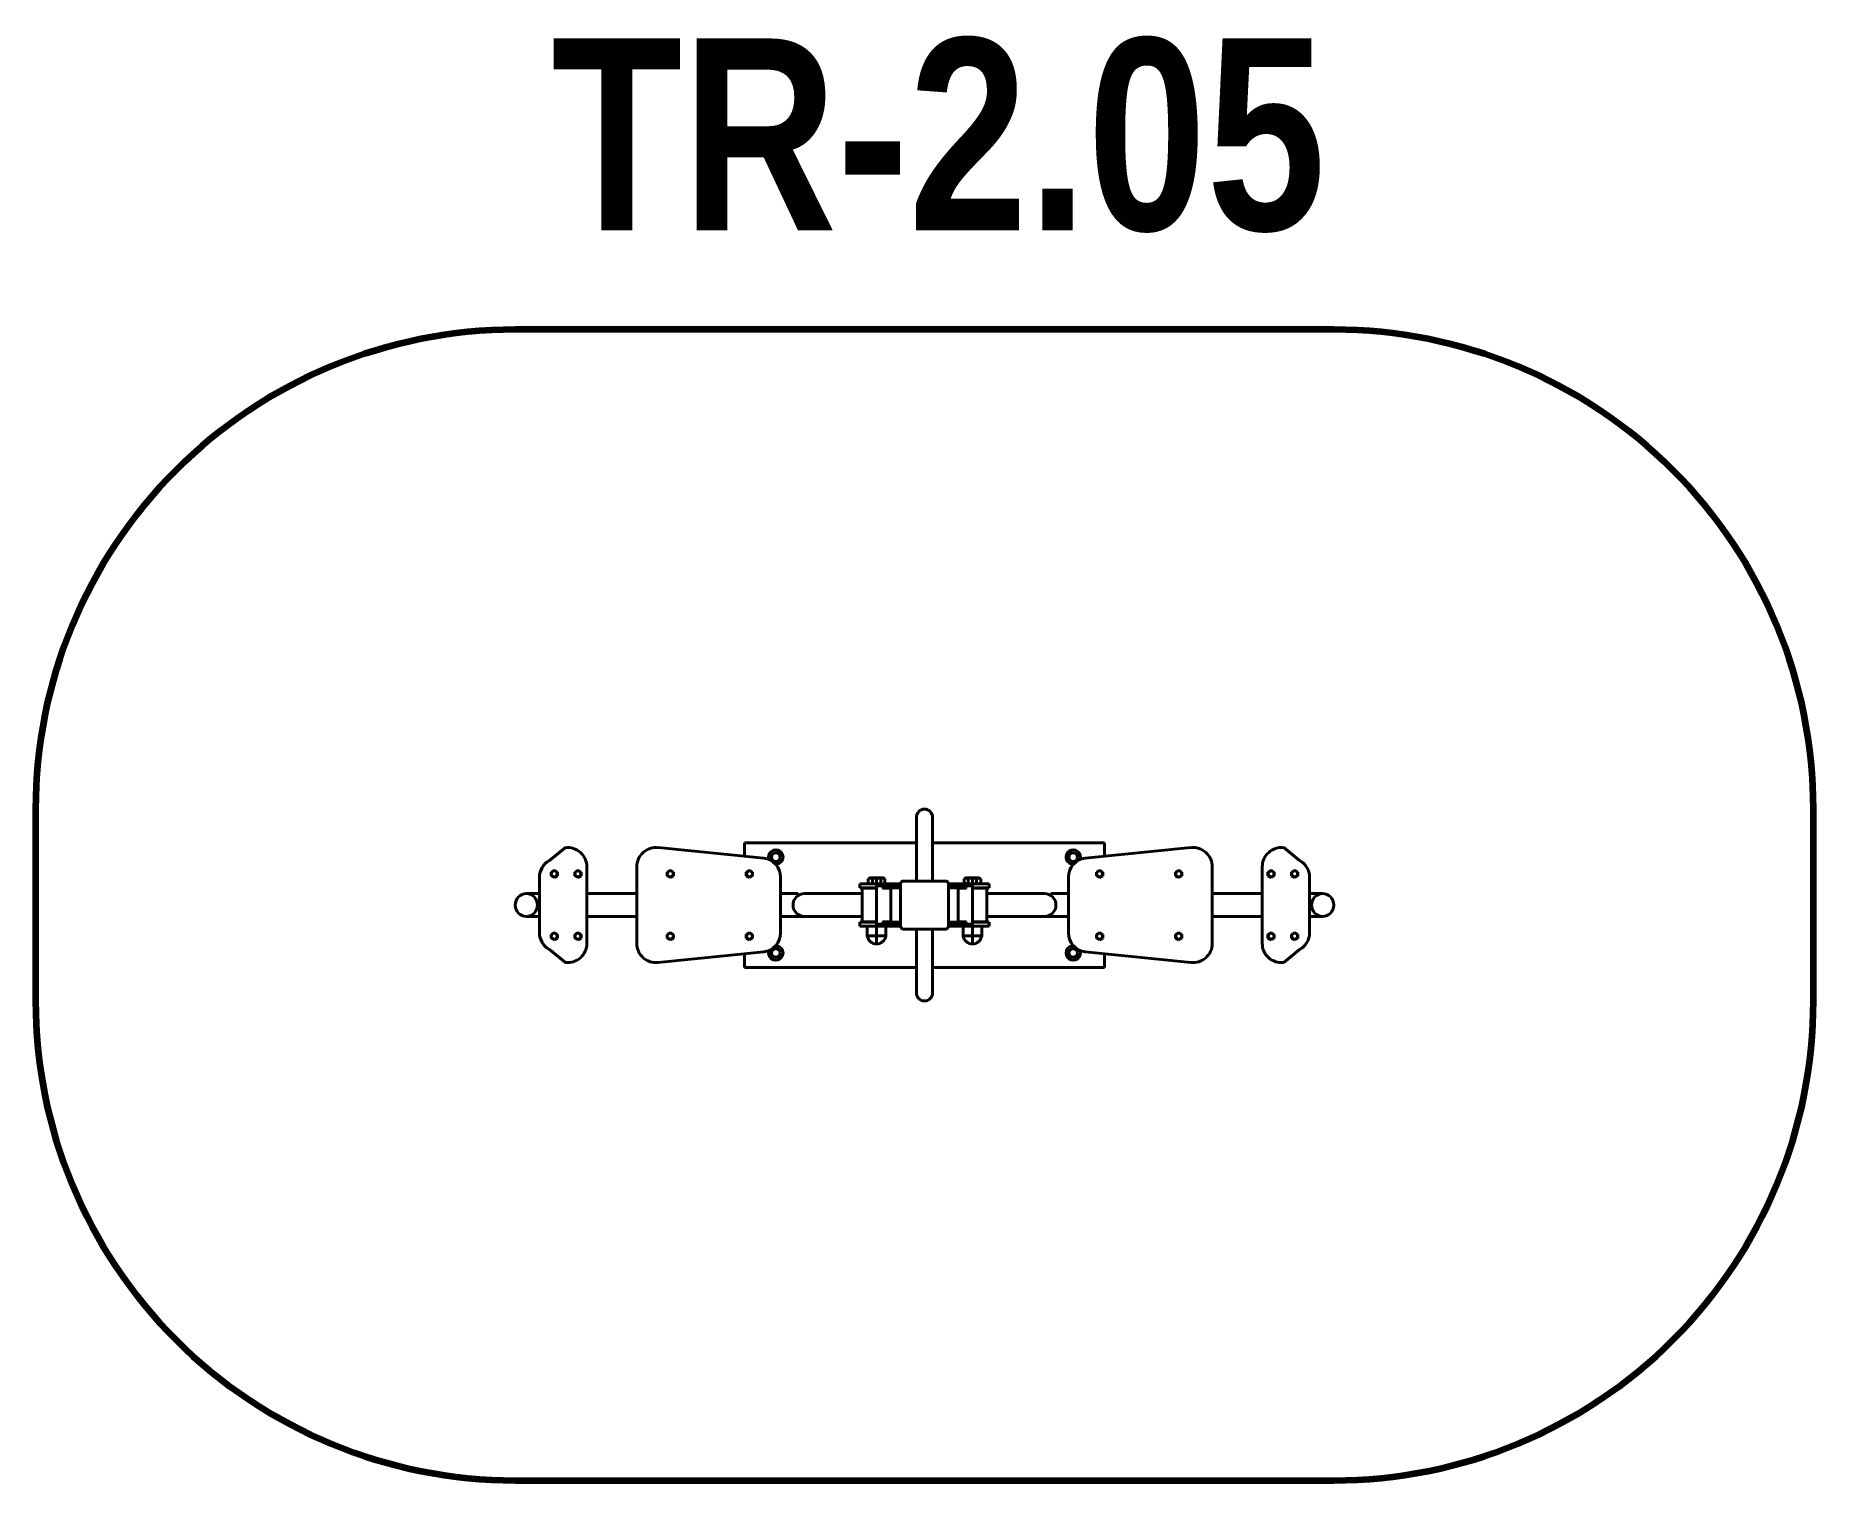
# Model space of a CAD drawing. Header units: millimetres. Extents: x 121288 to 124995, y 1349 to 4363.
import ezdxf

# ---------------------------------------------------------------- set-up
doc = ezdxf.new("R2010")
doc.units = ezdxf.units.MM
doc.layers.add('DiKom', color=7, linetype='Continuous')
doc.styles.add('style1', font='arialbd.ttf', dxfattribs={"width": 0.8})

msp = doc.modelspace()

# ---------------------------------------------------------------- linework, layer by layer
at = {"layer": 'DiKom', "color": 7, "linetype": 'Continuous', "lineweight": 40}
for p, q in [((123125, 2732.7), (123125, 2599.5)), ((123158.5, 2732.7), (123158.5, 2599.5)), ((122359.7, 2642.4), (122393, 2669.2)), ((122806.5, 2647.2), (122586.5, 2669.2)), ((122766.8, 2679.5), (122766.8, 2651.2)), ((123125, 2679.5), (122766.8, 2679.5)), ((123158.5, 2679.5), (123516.8, 2679.5)), ((123477.1, 2647.2), (123697.1, 2669.2)), ((123516.8, 2679.5), (123516.8, 2651.2)), ((123923.9, 2642.4), (123890.6, 2669.2)), ((122339.1, 2549.5), (122339.1, 2607.5)), ((122363.4, 2618.2), (122369.9, 2622)), ((122363.4, 2610.7), (122363.4, 2618.2)), ((122369.9, 2607), (122363.4, 2610.7)), ((122369.9, 2622), (122376.4, 2618.2)), ((122376.4, 2610.7), (122369.9, 2607)), ((122376.4, 2618.2), (122376.4, 2610.7)), ((122412.7, 2618.2), (122419.2, 2622)), ((122412.7, 2610.7), (122412.7, 2618.2)), ((122419.2, 2607), (122412.7, 2610.7)), ((122419.2, 2622), (122425.7, 2618.2)), ((122425.7, 2610.7), (122419.2, 2607)), ((122425.7, 2618.2), (122425.7, 2610.7)), ((122437.7, 2549.5), (122437.7, 2629.4)), ((122541.8, 2549.5), (122541.8, 2629.4)), ((122605.3, 2618.2), (122611.8, 2622)), ((122605.3, 2610.7), (122605.3, 2618.2)), ((122611.8, 2607), (122605.3, 2610.7)), ((122611.8, 2622), (122618.3, 2618.2)), ((122618.3, 2610.7), (122611.8, 2607)), ((122618.3, 2618.2), (122618.3, 2610.7)), ((122770.3, 2618.2), (122776.8, 2622)), ((122770.3, 2610.7), (122770.3, 2618.2)), ((122776.8, 2607), (122770.3, 2610.7)), ((122776.8, 2622), (122783.3, 2618.2)), ((122783.3, 2610.7), (122776.8, 2607)), ((122783.3, 2618.2), (122783.3, 2610.7)), ((122841.8, 2549.5), (122841.8, 2607.5)), ((123027.5, 2606), (123024.5, 2604.2)), ((123024.5, 2604.2), (123024.5, 2593.5)), ((123041.8, 2606), (123027.5, 2606)), ((123033.1, 2604.2), (123033.1, 2593.5)), ((123041.8, 2609), (123041.8, 2470.5)), ((123041.8, 2606), (123056, 2606)), ((123041.8, 2604.1), (123041.8, 2497)), ((123041.8, 2481.2), (123041.8, 2600.9)), ((123050.5, 2604.2), (123050.5, 2593.5)), ((123056, 2606), (123059.1, 2604.2)), ((123059.1, 2604.2), (123059.1, 2593.5)), ((123185.8, 2599.5), (123097.8, 2599.5)), ((123227.5, 2606), (123224.5, 2604.2)), ((123224.5, 2604.2), (123224.5, 2593.5)), ((123241.8, 2606), (123227.5, 2606)), ((123233.1, 2604.2), (123233.1, 2593.5)), ((123241.8, 2609), (123241.8, 2470.5)), ((123241.8, 2606), (123256, 2606)), ((123241.8, 2604.1), (123241.8, 2497)), ((123241.8, 2481.2), (123241.8, 2600.9)), ((123250.5, 2604.2), (123250.5, 2593.5)), ((123256, 2606), (123259.1, 2604.2)), ((123259.1, 2604.2), (123259.1, 2593.5)), ((123441.8, 2549.5), (123441.8, 2607.5)), ((123506.8, 2622), (123500.3, 2618.2)), ((123500.3, 2618.2), (123500.3, 2610.7)), ((123500.3, 2610.7), (123506.8, 2607)), ((123513.3, 2618.2), (123506.8, 2622)), ((123506.8, 2607), (123513.3, 2610.7)), ((123513.3, 2610.7), (123513.3, 2618.2)), ((123671.8, 2622), (123665.3, 2618.2)), ((123665.3, 2618.2), (123665.3, 2610.7)), ((123665.3, 2610.7), (123671.8, 2607)), ((123678.3, 2618.2), (123671.8, 2622)), ((123671.8, 2607), (123678.3, 2610.7)), ((123678.3, 2610.7), (123678.3, 2618.2)), ((123741.8, 2549.5), (123741.8, 2629.4)), ((123845.9, 2549.5), (123845.9, 2629.4)), ((123864.4, 2622), (123857.9, 2618.2)), ((123857.9, 2618.2), (123857.9, 2610.7)), ((123857.9, 2610.7), (123864.4, 2607)), ((123870.9, 2618.2), (123864.4, 2622)), ((123864.4, 2607), (123870.9, 2610.7)), ((123870.9, 2610.7), (123870.9, 2618.2)), ((123913.6, 2622), (123907.1, 2618.2)), ((123907.1, 2618.2), (123907.1, 2610.7)), ((123907.1, 2610.7), (123913.6, 2607)), ((123920.1, 2618.2), (123913.6, 2622)), ((123913.6, 2607), (123920.1, 2610.7)), ((123920.1, 2610.7), (123920.1, 2618.2)), ((123944.5, 2549.5), (123944.5, 2607.5)), ((122311.7, 2573.5), (122339.1, 2573.5)), ((122437.7, 2573.5), (122541.8, 2573.5)), ((122841.8, 2573.5), (122878.4, 2573.5)), ((122891.8, 2573.5), (123011.8, 2573.5)), ((123006.8, 2593.5), (123006.8, 2585.5)), ((123006.8, 2593.5), (123091.8, 2593.5)), ((123006.8, 2585.5), (123041.8, 2585.5)), ((123011.8, 2584.5), (123011.8, 2514.5)), ((123011.8, 2584.5), (123041.8, 2584.5)), ((123024.5, 2593.5), (123041.8, 2593.5)), ((123029.3, 2584.5), (123029.3, 2585.5)), ((123059.1, 2593.5), (123041.8, 2593.5)), ((123041.8, 2589.5), (123041.8, 2509.5)), ((123041.8, 2589.5), (123091.8, 2589.5)), ((123054.3, 2584.5), (123054.3, 2585.5)), ((123054.3, 2585.5), (123091.8, 2585.5)), ((123054.3, 2584.5), (123071.8, 2584.5)), ((123071.8, 2584.5), (123071.8, 2514.5)), ((123091.8, 2593.5), (123091.8, 2505.5)), ((123191.8, 2505.5), (123191.8, 2593.5)), ((123276.8, 2593.5), (123191.8, 2593.5)), ((123191.8, 2589.5), (123241.8, 2589.5)), ((123229.3, 2585.5), (123191.8, 2585.5)), ((123211.8, 2584.5), (123211.8, 2514.5)), ((123229.3, 2584.5), (123211.8, 2584.5)), ((123224.5, 2593.5), (123241.8, 2593.5)), ((123229.3, 2584.5), (123229.3, 2585.5)), ((123259.1, 2593.5), (123241.8, 2593.5)), ((123241.8, 2589.5), (123241.8, 2509.5)), ((123276.8, 2585.5), (123241.8, 2585.5)), ((123271.8, 2584.5), (123241.8, 2584.5)), ((123254.3, 2584.5), (123254.3, 2585.5)), ((123271.8, 2584.5), (123271.8, 2514.5)), ((123391.8, 2573.5), (123271.8, 2573.5)), ((123276.8, 2593.5), (123276.8, 2585.5)), ((123441.8, 2573.5), (123405.2, 2573.5)), ((123845.9, 2573.5), (123741.8, 2573.5)), ((123971.9, 2573.5), (123944.5, 2573.5)), ((122311.7, 2525.5), (122339.1, 2525.5)), ((122339.1, 2549.5), (122339.1, 2491.5)), ((122437.7, 2549.5), (122437.7, 2469.5)), ((122437.7, 2525.5), (122541.8, 2525.5)), ((122541.8, 2549.5), (122541.8, 2469.5)), ((122841.8, 2549.5), (122841.8, 2491.5)), ((122841.8, 2525.5), (123011.8, 2525.5)), ((123441.8, 2525.5), (123271.8, 2525.5)), ((123441.8, 2549.5), (123441.8, 2491.5)), ((123741.8, 2549.5), (123741.8, 2469.5)), ((123845.9, 2525.5), (123741.8, 2525.5)), ((123845.9, 2549.5), (123845.9, 2469.5)), ((123944.5, 2549.5), (123944.5, 2491.5)), ((123971.9, 2525.5), (123944.5, 2525.5)), ((122369.9, 2492), (122363.4, 2488.2)), ((122363.4, 2488.2), (122363.4, 2480.7)), ((122376.4, 2488.2), (122369.9, 2492)), ((122376.4, 2480.7), (122376.4, 2488.2)), ((122419.2, 2492), (122412.7, 2488.2)), ((122412.7, 2488.2), (122412.7, 2480.7)), ((122425.7, 2488.2), (122419.2, 2492)), ((122425.7, 2480.7), (122425.7, 2488.2)), ((122605.3, 2488.2), (122611.8, 2492)), ((122605.3, 2480.7), (122605.3, 2488.2)), ((122611.8, 2492), (122618.3, 2488.2)), ((122618.3, 2488.2), (122618.3, 2480.7)), ((122770.3, 2488.2), (122776.8, 2492)), ((122770.3, 2480.7), (122770.3, 2488.2)), ((122776.8, 2492), (122783.3, 2488.2)), ((122783.3, 2488.2), (122783.3, 2480.7)), ((123006.8, 2513.5), (123006.8, 2505.5)), ((123006.8, 2513.5), (123041.8, 2513.5)), ((123006.8, 2505.5), (123091.8, 2505.5)), ((123011.8, 2514.5), (123041.8, 2514.5)), ((123022.5, 2485), (123022.5, 2505.5)), ((123061, 2485), (123022.5, 2485)), ((123029.3, 2514.5), (123029.3, 2513.5)), ((123041.8, 2509.5), (123091.8, 2509.5)), ((123054.3, 2514.5), (123054.3, 2513.5)), ((123054.3, 2514.5), (123071.8, 2514.5)), ((123054.3, 2513.5), (123091.8, 2513.5)), ((123061, 2485), (123061, 2505.5)), ((123097.8, 2499.5), (123185.8, 2499.5)), ((123125, 2366.2), (123125, 2499.5)), ((123158.5, 2366.2), (123158.5, 2499.5)), ((123229.3, 2513.5), (123191.8, 2513.5)), ((123191.8, 2509.5), (123241.8, 2509.5)), ((123276.8, 2505.5), (123191.8, 2505.5)), ((123229.3, 2514.5), (123211.8, 2514.5)), ((123222.5, 2485), (123222.5, 2505.5)), ((123222.5, 2485), (123261, 2485)), ((123229.3, 2514.5), (123229.3, 2513.5)), ((123271.8, 2514.5), (123241.8, 2514.5)), ((123276.8, 2513.5), (123241.8, 2513.5)), ((123254.3, 2514.5), (123254.3, 2513.5)), ((123261, 2485), (123261, 2505.5)), ((123276.8, 2513.5), (123276.8, 2505.5)), ((123506.8, 2492), (123500.3, 2488.2)), ((123500.3, 2488.2), (123500.3, 2480.7)), ((123513.3, 2488.2), (123506.8, 2492)), ((123513.3, 2480.7), (123513.3, 2488.2)), ((123671.8, 2492), (123665.3, 2488.2)), ((123665.3, 2488.2), (123665.3, 2480.7)), ((123678.3, 2488.2), (123671.8, 2492)), ((123678.3, 2480.7), (123678.3, 2488.2)), ((123857.9, 2488.2), (123864.4, 2492)), ((123857.9, 2480.7), (123857.9, 2488.2)), ((123864.4, 2492), (123870.9, 2488.2)), ((123870.9, 2488.2), (123870.9, 2480.7)), ((123907.1, 2488.2), (123913.6, 2492)), ((123907.1, 2480.7), (123907.1, 2488.2)), ((123913.6, 2492), (123920.1, 2488.2)), ((123920.1, 2488.2), (123920.1, 2480.7)), ((122359.7, 2456.5), (122393, 2429.8)), ((122363.4, 2480.7), (122369.9, 2477)), ((122369.9, 2477), (122376.4, 2480.7)), ((122412.7, 2480.7), (122419.2, 2477)), ((122419.2, 2477), (122425.7, 2480.7)), ((122806.5, 2451.7), (122586.5, 2429.8)), ((122611.8, 2477), (122605.3, 2480.7)), ((122618.3, 2480.7), (122611.8, 2477)), ((122766.8, 2447.8), (122766.8, 2419.5)), ((122776.8, 2477), (122770.3, 2480.7)), ((122783.3, 2480.7), (122776.8, 2477)), ((123477.1, 2451.7), (123697.1, 2429.8)), ((123500.3, 2480.7), (123506.8, 2477)), ((123506.8, 2477), (123513.3, 2480.7)), ((123516.8, 2447.8), (123516.8, 2419.5)), ((123665.3, 2480.7), (123671.8, 2477)), ((123671.8, 2477), (123678.3, 2480.7)), ((123864.4, 2477), (123857.9, 2480.7)), ((123870.9, 2480.7), (123864.4, 2477)), ((123923.9, 2456.5), (123890.6, 2429.8)), ((123913.6, 2477), (123907.1, 2480.7)), ((123920.1, 2480.7), (123913.6, 2477)), ((122766.8, 2419.5), (123125, 2419.5)), ((123516.8, 2419.5), (123158.5, 2419.5))]:
    msp.add_line(p, q, dxfattribs=at)
at = {"layer": 'DiKom', "color": 3, "lineweight": 200}
msp.add_lwpolyline([(122288.5, 1349.5), (123995.1, 1349.5, 0.414214), (124995.1, 2349.5), (124995.1, 2749.5, 0.414214), (123995.1, 3749.5), (122288.5, 3749.5, 0.414214), (121288.5, 2749.5), (121288.5, 2349.5, 0.414214)], format="xyb", close=True, dxfattribs=at)
at = {"layer": 'DiKom', "color": 7, "linetype": 'Continuous', "lineweight": 40}
for centre, radius in [((122831.8, 2649.5), 9), ((123451.8, 2649.5), 9), ((122369.9, 2614.5), 6.18), ((122419.2, 2614.5), 6.18), ((122611.8, 2614.5), 6.18), ((122776.8, 2614.5), 6.18), ((123506.8, 2614.5), 6.18), ((123671.8, 2614.5), 6.18), ((123864.4, 2614.5), 6.18), ((123913.6, 2614.5), 6.18), ((122369.9, 2484.5), 6.18), ((122419.2, 2484.5), 6.18), ((122611.8, 2484.5), 6.18), ((122776.8, 2484.5), 6.18), ((123506.8, 2484.5), 6.18), ((123671.8, 2484.5), 6.18), ((123864.4, 2484.5), 6.18), ((123913.6, 2484.5), 6.18), ((122831.8, 2449.5), 9), ((123451.8, 2449.5), 9)]:
    msp.add_circle(centre, radius, dxfattribs=at)
for centre, radius, start, end in [((123141.8, 2732.7), 16.8, 90, 180), ((123141.8, 2732.7), 16.8, 0, 90), ((122397.7, 2629.4), 40, 0, 96.7671), ((122581.8, 2629.4), 40, 83.2329, 180), ((123701.8, 2629.4), 40, 0, 96.7671), ((123885.9, 2629.4), 40, 83.2329, 180), ((122379.1, 2607.5), 40, 119.0489, 180), ((122801.8, 2607.5), 40, 0, 83.2329), ((122831.8, 2649.5), 15, 268.1465, 200.7651), ((123451.8, 2649.5), 15, 339.2349, 271.8535), ((123481.8, 2607.5), 40, 96.7671, 180), ((123904.5, 2607.5), 40, 0, 60.9511), ((123029, 2599.7), 6.1, 46.8364, 118.9808), ((123041.8, 2583.9), 22, 90, 113.1373), ((123041.8, 2583.9), 22, 66.8627, 90), ((123054.6, 2599.7), 6.1, 61.0192, 133.1636), ((123097.8, 2593.5), 6, 90, 180), ((123185.8, 2593.5), 6, 0, 90), ((123229, 2599.7), 6.1, 46.8364, 118.9808), ((123241.8, 2583.9), 22, 90, 113.1373), ((123241.8, 2583.9), 22, 66.8627, 90), ((123254.6, 2599.7), 6.1, 61.0192, 133.1636), ((122891.8, 2549.5), 24, 90, 270), ((123391.8, 2549.5), 24, 270, 90), ((122379.1, 2491.5), 40, 180, 240.9511), ((122801.8, 2491.5), 40, 276.7671, 0), ((123041.8, 2487.7), 19.4, 188.0729, 351.9271), ((123097.8, 2505.5), 6, 180, 270), ((123185.8, 2505.5), 6, 270, 0), ((123241.8, 2487.7), 19.4, 188.0729, 351.9271), ((123481.8, 2491.5), 40, 180, 263.2329), ((123904.5, 2491.5), 40, 299.0489, 0), ((122397.7, 2469.5), 40, 263.2329, 0), ((122581.8, 2469.5), 40, 180, 276.7671), ((122831.8, 2449.5), 15, 159.2349, 91.8535), ((123451.8, 2449.5), 15, 88.1465, 20.7651), ((123701.8, 2469.5), 40, 263.2329, 0), ((123885.9, 2469.5), 40, 180, 276.7671), ((123141.8, 2366.2), 16.8, 180, 270), ((123141.8, 2366.2), 16.8, 270, 0)]:
    msp.add_arc(centre, radius, start, end, dxfattribs=at)
for centre, major_axis in [((122311.7, 2549.5), (0, 24)), ((123971.9, 2549.5), (0, -24))]:
    msp.add_ellipse(centre, major_axis=major_axis, ratio=0.965926, dxfattribs=at)

# ---------------------------------------------------------------- texts
at = {"layer": 'DiKom', "insert": (122363.7, 4356.8), "char_height": 400, "attachment_point": 1, "style": 'style1'}
msp.add_mtext_dynamic_manual_height_columns('TR-2.05', width=2518.219, gutter_width=2.09, heights=[0], dxfattribs=at)

doc.saveas('drawing.dxf')
